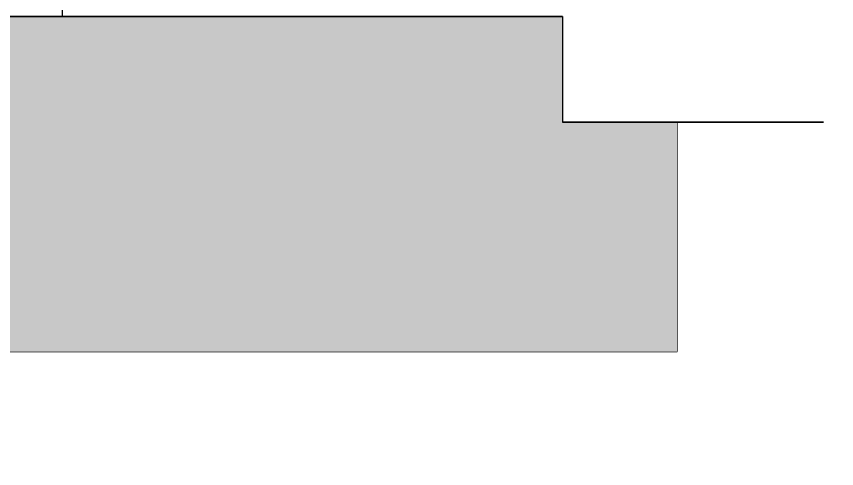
# Model space of a CAD drawing. Header units: millimetres. Extents: x 652937 to 1670132, y 1473552 to 2851037.
# Drawn here: x 782048 to 783837, y 1512235 to 1513220 of the extents above; entities that cross this region are included whole.
import ezdxf
from ezdxf.xclip import XClip

# ---------------------------------------------------------------- set-up
doc = ezdxf.new("R2010")
doc.units = ezdxf.units.MM
doc.header["$XCLIPFRAME"] = 0
doc.layers.get('Defpoints').update_dxf_attribs({"color": 255})
doc.layers.add('000 - 0_HIDE_OBJ_FRAMING_DEF_SUB_1', color=1, linetype='Continuous')
doc.layers.add('000 - 0_SYM_DWG_GRIDLINE_MAIN_COLOR_251', color=251, linetype='Continuous')
doc.layers.add('A-010-M_LINE-T', color=3, linetype='Continuous', lineweight=25)
doc.layers.add('Z-060-M_DETAIL', color=3, linetype='Continuous', lineweight=9)
doc.styles.add('TA', font='', dxfattribs={"height": 4.5})
doc.styles.get('TA').set_extended_font_data('Cordia New')

# ---------------------------------------------------------------- blocks, each defined once
blk = doc.blocks.new('*U6164')
at = {"layer": '000 - 0_SYM_DWG_GRIDLINE_MAIN_COLOR_251', "linetype": 'ByBlock', "ltscale": 5}
blk.add_line((200, 0), (-30071, 0), dxfattribs=at)
at = {"layer": '000 - 0_SYM_DWG_GRIDLINE_MAIN_COLOR_251', "color": 3}
blk.add_point((-29871, 0), dxfattribs=at)
at = {"style": 'TA', "flags": 1}
blk.add_attdef('LOCATION', (6, -6), '', height=4.5, rotation=270, dxfattribs=at)
blk = doc.blocks.new('PP18_ENT3_SE_ELE2-1')
at = {"layer": 'Z-060-M_DETAIL'}
h = blk.add_hatch(dxfattribs=at)
h.set_pattern_fill('FP_8', color=250, style=0, pattern_type=2)
h.set_pattern_definition([(45, (-53697.56, 82257.5), (0, 449.0128), [317.5, -317.5]), (45, (-53781.75, 82341.7), (0, 449.0128), [317.5, -317.5]), (45, (-53865.94, 82425.88), (0, 449.0128), [317.5, -317.5]), (135, (-53865.94, 82482), (-449.0128, 3e-14), [317.5, -317.5]), (135, (-53781.75, 82566.2), (-449.0128, 3e-14), [317.5, -317.5]), (135, (-53697.56, 82650.4), (-449.0128, 3e-14), [317.5, -317.5])])
h.paths.add_polyline_path([(13739.9, 98270), (13739.9, 97770), (6890, 97770), (6890, 100920), (18409.8, 100920), (18409.8, 97770), (15239.9, 97770), (15239.9, 98270)])
at = {"layer": 'A-010-M_LINE-T', "color": 5}
blk.add_line((25993.7, 100920), (6890, 100920), dxfattribs=at)
at = {"color": 6, "rotation": 180}
blk.add_blockref('*U6164', (-21271, 100920), dxfattribs=at)
blk = doc.blocks.new('C-1-PP18-AR-2340-01-C_20260413-231939_PP18_ENT3_EX-ELE2')
at = {"layer": '000 - 0_HIDE_OBJ_FRAMING_DEF_SUB_1'}
blk.add_line((7090, 101350), (7090, 101150), dxfattribs=at)
blk = doc.blocks.new('*U7591')
at = {"layer": 'Defpoints'}
blk.add_lwpolyline([(250, -500), (30547.7, -500), (30547.7, 0), (30297.7, 0), (30297.7, 230), (500, 230), (500, 0), (250, 0)], close=True, dxfattribs=at)
blk.add_wipeout([(250, -500), (30547.7, -500), (30547.7, 0), (30297.7, 0), (30297.7, 230), (500, 230), (500, 0), (250, 0)])
h = blk.add_hatch()
h.set_pattern_fill('EARTH', color=256, scale=50, angle=45)
h.paths.add_polyline_path([(250, -500), (30547.7, -500), (30547.7, 0), (30297.7, 0), (30297.7, 230), (500, 230), (500, 0), (250, 0)])
at = {"color": 6}
blk.add_lwpolyline([(0, 0), (500, 0), (500, 230), (30297.7, 230), (30297.7, 0), (30797.7, 0)], dxfattribs=at)

msp = doc.modelspace()

# ---------------------------------------------------------------- block references
at = {"color": 6}
ref = msp.add_blockref('PP18_ENT3_SE_ELE2-1', (775008.1769, 1412070.4203), dxfattribs=at)
XClip(ref).set_block_clipping_path([(-21816.709593582, 100920), (8800.0000001194, 118767.7153737911)])

# ---------------------------------------------------------------- next in the draw order: block references
msp.add_blockref('C-1-PP18-AR-2340-01-C_20260413-231939_PP18_ENT3_EX-ELE2', (775058.1769, 1412070.4203))

# ---------------------------------------------------------------- next in the draw order: block references
msp.add_blockref('*U7591', (752941.4673, 1512990.4203), dxfattribs=at)

doc.saveas('drawing.dxf')
